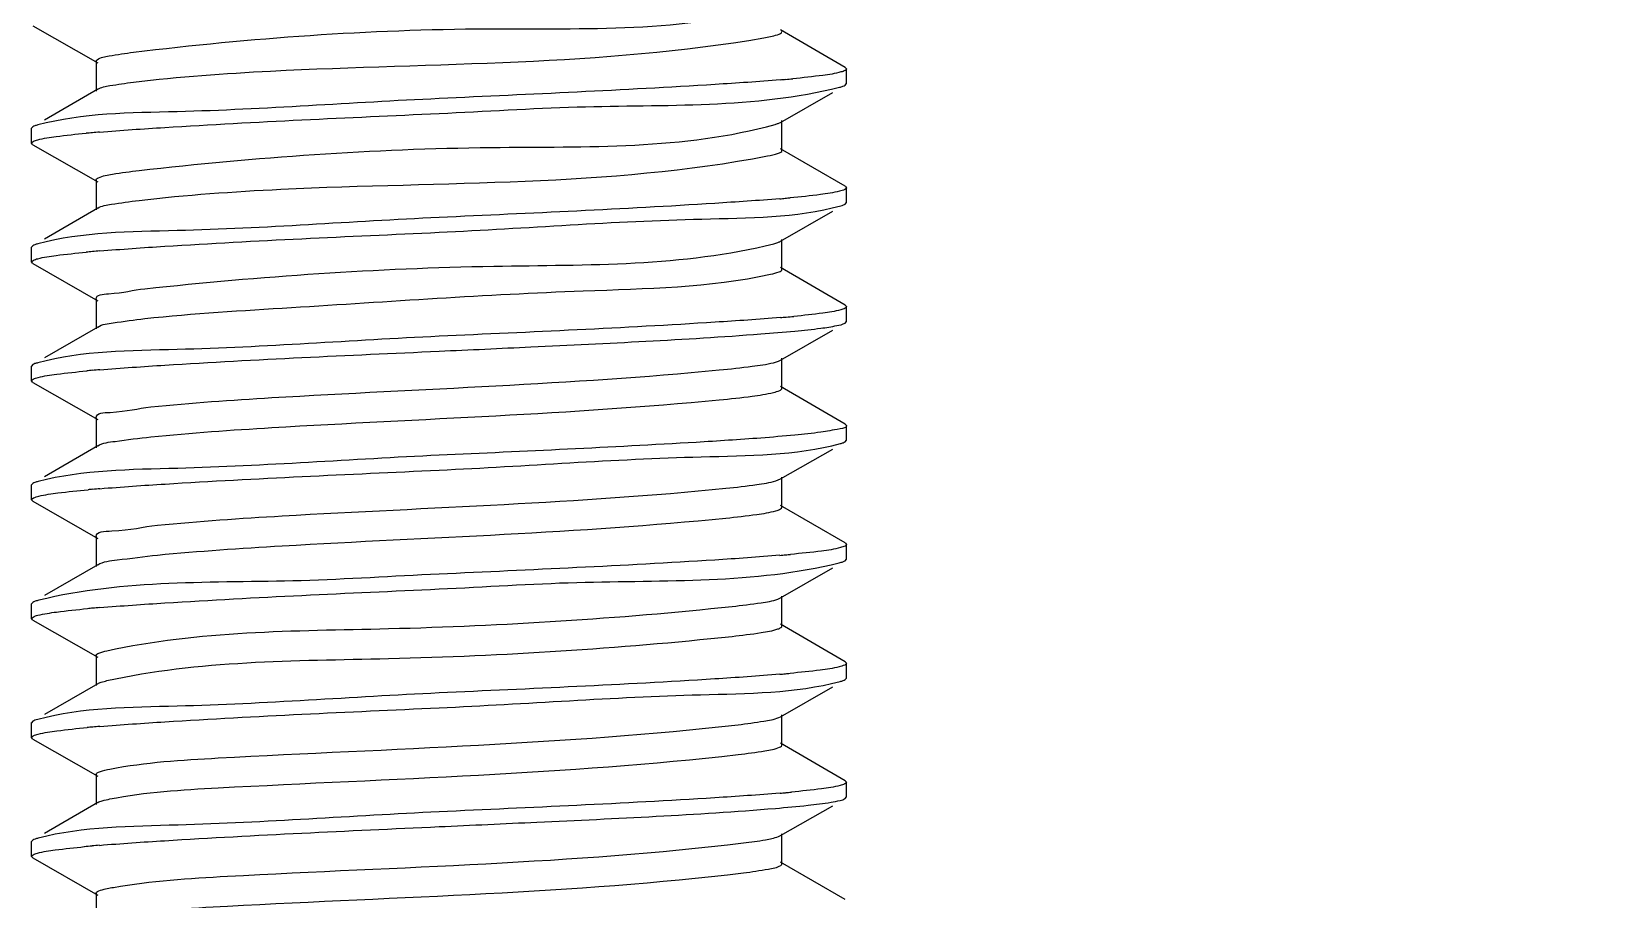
# Model space of a CAD drawing. Extents: x 1247970 to 1725648, y 860327 to 1277876.
# Drawn here: x 1335019.8 to 1335138.9, y 1200357.4 to 1200422.9 of the extents above; entities that cross this region are included whole.
import ezdxf

# ---------------------------------------------------------------- set-up
doc = ezdxf.new("R2010")
doc.units = 0
doc.header["$LTSCALE"] = 1000
doc.header["$MEASUREMENT"] = 0
doc.layers.get('0').update_dxf_attribs({"color": 254})
doc.layers.add('PUB_DIM', color=254, linetype='Continuous')
doc.layers.add('TK', color=4, linetype='Continuous')
doc.styles.get("Standard").update_dxf_attribs({"font": 'gbenor.shx', "bigfont": 'gbcbig.shx'})
doc.dimstyles.get("Standard").update_dxf_attribs({"dimtxt": 0.18, "dimasz": 0.18, "dimexe": 0.18, "dimexo": 0.0625, "dimgap": 0.09, "dimtad": 0, "dimtih": 1, "dimtoh": 1, "dimdec": 4, "dimzin": 0, "dimdsep": 46, "dimtxsty": 'Standard', "dimcen": 0.09, "dimadec": 0, "dimazin": 0, "dimtfac": 1, "dimtdec": 4, "dimtofl": 0, "dimtmove": 0, "dimatfit": 3, "dimfxl": 0, "dimtolj": 1, "dimtzin": 0, "dimarcsym": 0})

# ---------------------------------------------------------------- blocks, each defined once
blk = doc.blocks.new('A$C63786A89')
at = {"linetype": 'Continuous'}
for p, q in [((2002.92, 7779.62), (2007.81, 7776.81)), ((2064.25, 7776.48), (2059.36, 7779.31)), ((2007.69, 7776.95), (2007.69, 7774.69)), ((2064.25, 7776.48), (2064.35, 7776.37)), ((2064.35, 7775.25), (2064.35, 7776.37)), ((2007.81, 7774.83), (2003.79, 7772.5)), ((2064.24, 7775.13), (2064.35, 7775.25)), ((2059.35, 7772.32), (2063.3, 7774.59)), ((2059.47, 7770.21), (2059.47, 7772.46)), ((2002.92, 7771.99), (2002.82, 7771.88)), ((2002.82, 7770.76), (2002.82, 7771.88)), ((2002.92, 7770.64), (2002.82, 7770.76)), ((2002.92, 7770.64), (2007.81, 7767.84)), ((2064.25, 7767.51), (2059.36, 7770.34)), ((2007.69, 7767.97), (2007.69, 7765.72)), ((2064.25, 7767.51), (2064.35, 7767.39)), ((2064.35, 7766.27), (2064.35, 7767.39)), ((2007.81, 7765.85), (2003.79, 7763.52)), ((2059.35, 7763.35), (2063.3, 7765.62)), ((2064.24, 7766.16), (2064.35, 7766.27)), ((2002.92, 7763.02), (2002.82, 7762.91)), ((2002.82, 7761.79), (2002.82, 7762.91)), ((2059.47, 7761.23), (2059.47, 7763.49)), ((2002.92, 7761.67), (2002.82, 7761.79)), ((2002.92, 7761.67), (2007.81, 7758.86)), ((2064.25, 7758.53), (2059.36, 7761.37)), ((2007.69, 7759), (2007.69, 7756.75)), ((2064.25, 7758.53), (2064.35, 7758.42)), ((2064.35, 7757.3), (2064.35, 7758.42)), ((2007.81, 7756.88), (2003.79, 7754.55)), ((2064.24, 7757.18), (2064.35, 7757.3)), ((2059.35, 7754.38), (2063.3, 7756.64)), ((2059.47, 7752.26), (2059.47, 7754.52)), ((2002.92, 7754.05), (2002.82, 7753.93)), ((2002.82, 7752.81), (2002.82, 7753.93)), ((2002.92, 7752.7), (2002.82, 7752.81)), ((2002.92, 7752.7), (2007.81, 7749.89)), ((2064.25, 7749.56), (2059.36, 7752.4)), ((2007.69, 7750.03), (2007.69, 7747.77)), ((2064.25, 7749.56), (2064.35, 7749.45)), ((2064.35, 7748.33), (2064.35, 7749.45)), ((2007.81, 7747.91), (2003.79, 7745.58)), ((2059.35, 7745.41), (2063.3, 7747.67)), ((2064.24, 7748.21), (2064.35, 7748.33)), ((2002.92, 7745.08), (2002.82, 7744.96)), ((2002.82, 7743.84), (2002.82, 7744.96)), ((2059.01, 7745.27), (2059.35, 7745.41)), ((2059.47, 7743.29), (2059.47, 7745.54)), ((2002.92, 7743.73), (2002.82, 7743.84)), ((2002.92, 7743.73), (2007.81, 7740.92)), ((2064.25, 7740.59), (2059.36, 7743.42)), ((2007.69, 7741.06), (2007.69, 7738.8)), ((2064.25, 7740.59), (2064.35, 7740.47)), ((2064.35, 7739.35), (2064.35, 7740.47)), ((2064.24, 7739.24), (2064.35, 7739.35)), ((2007.81, 7738.94), (2003.79, 7736.61)), ((2059.35, 7736.43), (2063.3, 7738.7)), ((2002.92, 7736.1), (2002.82, 7735.99)), ((2002.82, 7734.87), (2002.82, 7735.99)), ((2059.16, 7736.35), (2059.35, 7736.43)), ((2059.47, 7734.31), (2059.47, 7736.57)), ((2002.92, 7734.75), (2002.82, 7734.87)), ((2002.92, 7734.75), (2007.81, 7731.95)), ((2064.25, 7731.62), (2059.36, 7734.45)), ((2007.69, 7732.08), (2007.69, 7729.83)), ((2064.25, 7731.62), (2064.35, 7731.5)), ((2064.35, 7730.38), (2064.35, 7731.5)), ((2007.81, 7729.96), (2003.79, 7727.63)), ((2059.35, 7727.46), (2063.3, 7729.73)), ((2064.24, 7730.27), (2064.35, 7730.38)), ((2002.92, 7727.13), (2002.82, 7727.01)), ((2059.22, 7727.4), (2059.35, 7727.46)), ((2059.47, 7725.34), (2059.47, 7727.6)), ((2002.82, 7725.9), (2002.82, 7727.02)), ((2002.92, 7725.78), (2002.82, 7725.9)), ((2002.92, 7725.78), (2007.81, 7722.97)), ((2064.25, 7722.64), (2059.36, 7725.48)), ((2007.69, 7723.11), (2007.69, 7720.85)), ((2064.25, 7722.64), (2064.35, 7722.53)), ((2064.35, 7721.41), (2064.35, 7722.53)), ((2064.24, 7721.29), (2064.35, 7721.41)), ((2007.81, 7720.99), (2003.79, 7718.66)), ((2059.35, 7718.49), (2063.3, 7720.75)), ((2002.92, 7718.16), (2002.82, 7718.04)), ((2002.82, 7716.92), (2002.82, 7718.04)), ((2059.2, 7718.42), (2059.35, 7718.49)), ((2059.47, 7716.37), (2059.47, 7718.62)), ((2002.92, 7716.81), (2002.82, 7716.92)), ((2002.92, 7716.81), (2007.81, 7714)), ((2064.25, 7713.67), (2059.36, 7716.5)), ((2007.69, 7714.14), (2007.69, 7711.88))]:
    blk.add_line(p, q, dxfattribs=at)
for centre, radius, start, end in [((2049.04, 7896.96), 121.85, 274.8482, 275.0491), ((2050.67, 7878.52), 103.35, 275.0471, 275.3331), ((2016.59, 7667.53), 104.42, 95.041, 95.3072), ((2018.37, 7647.31), 124.72, 94.7898, 95.041), ((2048.92, 7889.33), 123.21, 274.8343, 275.0286), ((2050.29, 7873.86), 107.67, 275.0287, 275.2248), ((2016.61, 7658.23), 104.75, 95.0397, 95.2986), ((2018.38, 7638.26), 124.8, 94.7892, 95.0395), ((2049.07, 7878.7), 121.54, 274.8511, 275.0564), ((2050.83, 7858.91), 101.68, 275.0532, 275.3795), ((2016.7, 7648.29), 105.73, 95.0356, 95.2738), ((2018.4, 7629), 125.09, 94.7864, 95.0349), ((2016.9, 7637.13), 107.92, 95.0262, 95.2199), ((2018.46, 7619.37), 125.74, 94.7803, 95.0247), ((2048.95, 7862.1), 122.89, 274.8373, 275.0323), ((2050.35, 7846.19), 106.92, 275.0321, 275.2419), ((2016.81, 7629.19), 106.88, 95.0308, 95.2446), ((2018.43, 7610.77), 125.37, 94.7837, 95.0297), ((2048.92, 7853.51), 123.28, 274.8335, 275.0272), ((2050.26, 7838.25), 107.95, 275.0275, 275.2178), ((2016.78, 7620.54), 106.56, 95.032, 95.2529), ((2018.42, 7601.85), 125.32, 94.7841, 95.031), ((2048.98, 7843.83), 122.57, 274.8408, 275.038), ((2050.47, 7827), 105.67, 275.0373, 275.2737), ((2016.34, 7616.38), 101.72, 95.0515, 95.3799), ((2018.32, 7594.08), 124.12, 94.7945, 95.0532)]:
    blk.add_arc(centre, radius, start, end, dxfattribs=at)
for points, knots in [([(2010.51, 7777.62), (2019.39, 7778.7), (2035.47, 7779.87), (2052.06, 7779.08), (2059.03, 7781.17)], [0, 0, 0, 0, 0.551207, 1, 1, 1, 1]), ([(2010.51, 7775.36), (2013.95, 7775.78), (2029.82, 7776.9), (2045.84, 7776.6), (2058.11, 7778.71)], [0, 0, 0, 0, 0.21766, 1, 1, 1, 1]), ([(2058.11, 7778.71), (2058.45, 7778.77), (2058.83, 7778.86), (2059.47, 7779.04), (2059.47, 7779.18)], [0, 0, 0, 0, 0.715617, 1, 1, 1, 1]), ([(2007.77, 7777.06), (2008.03, 7777.24), (2009, 7777.39), (2009.9, 7777.55), (2010.51, 7777.62)], [0, 0, 0, 0, 0.33549, 1, 1, 1, 1]), ([(2007.69, 7776.95), (2007.69, 7776.97), (2007.71, 7777.02), (2007.75, 7777.05), (2007.77, 7777.06)], [0, 0, 0, 0, 0.417249, 1, 1, 1, 1]), ([(2063.92, 7776.13), (2063.48, 7776), (2062.26, 7775.83), (2061.04, 7775.69), (2060.28, 7775.62)], [0, 0, 0, 0, 0.378534, 1, 1, 1, 1]), ([(2064.34, 7776.37), (2064.34, 7776.31), (2064.18, 7776.2), (2064.03, 7776.16), (2063.92, 7776.13)], [0, 0, 0, 0, 0.318728, 1, 1, 1, 1]), ([(2007.81, 7774.83), (2008.08, 7774.99), (2009.02, 7775.15), (2009.91, 7775.29), (2010.51, 7775.36)], [0, 0, 0, 0, 0.345347, 1, 1, 1, 1]), ([(2059.34, 7775.54), (2057.7, 7775.4), (2049.12, 7774.82), (2040.53, 7774.45), (2033.58, 7774.12)], [0, 0, 0, 0, 0.19115, 1, 1, 1, 1]), ([(2033.58, 7773), (2037.06, 7773.16), (2047.1, 7773.84), (2057.39, 7773.38), (2063.81, 7774.98)], [0, 0, 0, 0, 0.34469, 1, 1, 1, 1]), ([(2063.81, 7774.98), (2063.9, 7775), (2064.04, 7775.04), (2064.19, 7775.1), (2064.24, 7775.13)], [0, 0, 0, 0, 0.587818, 1, 1, 1, 1]), ([(2033.58, 7774.12), (2026.99, 7773.82), (2016.96, 7773.03), (2006.69, 7773.04), (2003.29, 7772.13)], [0, 0, 0, 0, 0.651767, 1, 1, 1, 1]), ([(2007.95, 7771.6), (2009.59, 7771.73), (2018.13, 7772.31), (2026.68, 7772.68), (2033.58, 7773)], [0, 0, 0, 0, 0.192157, 1, 1, 1, 1]), ([(2058.95, 7772.17), (2059.03, 7772.2), (2059.17, 7772.24), (2059.3, 7772.29), (2059.35, 7772.32)], [0, 0, 0, 0, 0.576223, 1, 1, 1, 1]), ([(2003.29, 7772.13), (2003.21, 7772.11), (2003.09, 7772.07), (2002.96, 7772.02), (2002.92, 7771.99)], [0, 0, 0, 0, 0.581764, 1, 1, 1, 1]), ([(2003.28, 7771.01), (2003.74, 7771.13), (2004.96, 7771.31), (2006.17, 7771.44), (2006.93, 7771.51)], [0, 0, 0, 0, 0.382544, 1, 1, 1, 1]), ([(2010.93, 7768.7), (2019.75, 7769.7), (2035.69, 7770.84), (2052.04, 7770.26), (2058.95, 7772.17)], [0, 0, 0, 0, 0.553275, 1, 1, 1, 1]), ([(2002.82, 7770.76), (2002.82, 7770.82), (2003.01, 7770.94), (2003.17, 7770.98), (2003.28, 7771.01)], [0, 0, 0, 0, 0.314955, 1, 1, 1, 1]), ([(2058.37, 7769.79), (2058.65, 7769.84), (2058.97, 7769.91), (2059.47, 7770.09), (2059.47, 7770.21)], [0, 0, 0, 0, 0.709722, 1, 1, 1, 1]), ([(2010.93, 7766.44), (2014.49, 7766.85), (2030.3, 7767.99), (2046.32, 7767.48), (2058.37, 7769.79)], [0, 0, 0, 0, 0.225907, 1, 1, 1, 1]), ([(2007.69, 7767.97), (2007.69, 7768.01), (2007.74, 7768.08), (2007.81, 7768.12), (2007.86, 7768.14)], [0, 0, 0, 0, 0.377815, 1, 1, 1, 1]), ([(2007.86, 7768.14), (2008.19, 7768.3), (2009.24, 7768.47), (2010.26, 7768.62), (2010.93, 7768.7)], [0, 0, 0, 0, 0.35311, 1, 1, 1, 1]), ([(2007.81, 7765.85), (2008.12, 7766.04), (2009.2, 7766.2), (2010.23, 7766.36), (2010.93, 7766.44)], [0, 0, 0, 0, 0.340595, 1, 1, 1, 1]), ([(2059.31, 7766.56), (2057.67, 7766.43), (2049.1, 7765.84), (2040.52, 7765.47), (2033.58, 7765.15)], [0, 0, 0, 0, 0.191403, 1, 1, 1, 1]), ([(2063.81, 7767.13), (2063.34, 7767.01), (2062.1, 7766.83), (2060.85, 7766.7), (2060.09, 7766.63)], [0, 0, 0, 0, 0.387375, 1, 1, 1, 1]), ([(2064.34, 7767.39), (2064.34, 7767.33), (2064.12, 7767.2), (2063.94, 7767.16), (2063.81, 7767.13)], [0, 0, 0, 0, 0.309648, 1, 1, 1, 1]), ([(2033.58, 7764.03), (2040.19, 7764.34), (2050.23, 7765.15), (2060.51, 7765.1), (2063.9, 7766.03)], [0, 0, 0, 0, 0.653295, 1, 1, 1, 1]), ([(2063.9, 7766.03), (2063.97, 7766.05), (2064.09, 7766.08), (2064.2, 7766.13), (2064.24, 7766.16)], [0, 0, 0, 0, 0.577655, 1, 1, 1, 1]), ([(2033.58, 7765.15), (2026.99, 7764.84), (2016.96, 7764.05), (2006.69, 7764.07), (2003.28, 7763.16)], [0, 0, 0, 0, 0.651976, 1, 1, 1, 1]), ([(2007.96, 7762.62), (2009.59, 7762.76), (2018.13, 7763.34), (2026.68, 7763.71), (2033.58, 7764.03)], [0, 0, 0, 0, 0.192175, 1, 1, 1, 1]), ([(2003.28, 7763.16), (2003.21, 7763.14), (2003.09, 7763.1), (2002.96, 7763.05), (2002.92, 7763.02)], [0, 0, 0, 0, 0.581321, 1, 1, 1, 1]), ([(2011.37, 7759.77), (2020.12, 7760.71), (2035.89, 7761.8), (2052, 7761.44), (2058.85, 7763.17)], [0, 0, 0, 0, 0.554404, 1, 1, 1, 1]), ([(2058.85, 7763.17), (2058.95, 7763.2), (2059.12, 7763.25), (2059.29, 7763.31), (2059.35, 7763.35)], [0, 0, 0, 0, 0.586049, 1, 1, 1, 1]), ([(2002.82, 7761.79), (2002.82, 7761.84), (2003.01, 7761.96), (2003.17, 7762.01), (2003.29, 7762.04)], [0, 0, 0, 0, 0.314598, 1, 1, 1, 1]), ([(2003.29, 7762.04), (2003.74, 7762.16), (2004.96, 7762.33), (2006.19, 7762.46), (2006.94, 7762.53)], [0, 0, 0, 0, 0.382743, 1, 1, 1, 1]), ([(2011.37, 7757.52), (2015.05, 7757.91), (2026.09, 7758.55), (2041.8, 7759.67), (2053.98, 7759.86), (2058.61, 7760.86)], [0, 0, 0, 0, 0.234194, 0.69998, 1, 1, 1, 1]), ([(2058.61, 7760.86), (2058.83, 7760.91), (2059.09, 7760.97), (2059.47, 7761.14), (2059.47, 7761.23)], [0, 0, 0, 0, 0.701918, 1, 1, 1, 1]), ([(2007.69, 7759), (2007.69, 7759.34), (2009.58, 7759.4), (2010.45, 7759.67), (2011.37, 7759.77)], [0, 0, 0, 0, 0.267806, 1, 1, 1, 1]), ([(2063.9, 7758.18), (2063.46, 7758.06), (2062.28, 7757.88), (2061.09, 7757.75), (2060.36, 7757.68)], [0, 0, 0, 0, 0.381499, 1, 1, 1, 1]), ([(2064.34, 7758.42), (2064.34, 7758.37), (2064.17, 7758.25), (2064.02, 7758.21), (2063.9, 7758.18)], [0, 0, 0, 0, 0.317295, 1, 1, 1, 1]), ([(2007.81, 7756.88), (2008.16, 7757.09), (2009.4, 7757.25), (2010.57, 7757.43), (2011.37, 7757.52)], [0, 0, 0, 0, 0.336396, 1, 1, 1, 1]), ([(2059.35, 7757.59), (2057.71, 7757.46), (2049.13, 7756.87), (2040.53, 7756.5), (2033.58, 7756.18)], [0, 0, 0, 0, 0.19104, 1, 1, 1, 1]), ([(2062.4, 7756.79), (2062.8, 7756.84), (2063.42, 7756.95), (2064.05, 7757.07), (2064.24, 7757.18)], [0, 0, 0, 0, 0.647531, 1, 1, 1, 1]), ([(2033.58, 7756.18), (2026.99, 7755.87), (2016.96, 7755.08), (2006.69, 7755.09), (2003.29, 7754.18)], [0, 0, 0, 0, 0.651768, 1, 1, 1, 1]), ([(2033.58, 7755.06), (2035.89, 7755.16), (2043.99, 7755.55), (2052.1, 7755.92), (2057.87, 7756.36)], [0, 0, 0, 0, 0.285466, 1, 1, 1, 1]), ([(2057.87, 7756.36), (2058.73, 7756.42), (2060.24, 7756.55), (2061.75, 7756.7), (2062.4, 7756.79)], [0, 0, 0, 0, 0.567165, 1, 1, 1, 1]), ([(2007.96, 7753.65), (2009.6, 7753.79), (2018.14, 7754.37), (2026.68, 7754.74), (2033.58, 7755.06)], [0, 0, 0, 0, 0.192226, 1, 1, 1, 1]), ([(2003.29, 7754.18), (2003.21, 7754.16), (2003.09, 7754.13), (2002.96, 7754.08), (2002.92, 7754.05)], [0, 0, 0, 0, 0.581764, 1, 1, 1, 1]), ([(2003.31, 7753.07), (2003.77, 7753.19), (2005, 7753.36), (2006.23, 7753.5), (2006.98, 7753.57)], [0, 0, 0, 0, 0.383886, 1, 1, 1, 1]), ([(2011.83, 7750.85), (2014.87, 7751.16), (2029.17, 7752.13), (2043.51, 7752.56), (2054.73, 7753.64)], [0, 0, 0, 0, 0.213085, 1, 1, 1, 1]), ([(2054.73, 7753.64), (2055.56, 7753.72), (2056.93, 7753.87), (2058.3, 7754.06), (2058.83, 7754.19)], [0, 0, 0, 0, 0.607225, 1, 1, 1, 1]), ([(2058.83, 7754.19), (2058.93, 7754.22), (2059.11, 7754.27), (2059.29, 7754.34), (2059.35, 7754.38)], [0, 0, 0, 0, 0.588537, 1, 1, 1, 1]), ([(2002.82, 7752.81), (2002.82, 7752.87), (2003.02, 7753), (2003.18, 7753.04), (2003.31, 7753.07)], [0, 0, 0, 0, 0.313083, 1, 1, 1, 1]), ([(2058.83, 7751.94), (2058.99, 7751.98), (2059.2, 7752.03), (2059.47, 7752.18), (2059.47, 7752.26)], [0, 0, 0, 0, 0.691457, 1, 1, 1, 1]), ([(2011.83, 7748.59), (2014.87, 7748.9), (2029.17, 7749.87), (2043.51, 7750.31), (2054.73, 7751.38)], [0, 0, 0, 0, 0.213085, 1, 1, 1, 1]), ([(2054.73, 7751.38), (2055.56, 7751.46), (2056.93, 7751.61), (2058.3, 7751.81), (2058.83, 7751.94)], [0, 0, 0, 0, 0.607225, 1, 1, 1, 1]), ([(2007.69, 7750.03), (2007.69, 7750.41), (2009.83, 7750.43), (2010.8, 7750.74), (2011.83, 7750.85)], [0, 0, 0, 0, 0.266941, 1, 1, 1, 1]), ([(2007.81, 7747.91), (2008.2, 7748.14), (2009.6, 7748.3), (2010.93, 7748.5), (2011.83, 7748.59)], [0, 0, 0, 0, 0.332711, 1, 1, 1, 1]), ([(2057.87, 7748.5), (2056.25, 7748.38), (2048.15, 7747.86), (2040.05, 7747.5), (2033.58, 7747.2)], [0, 0, 0, 0, 0.20126, 1, 1, 1, 1]), ([(2062.4, 7748.94), (2061.75, 7748.85), (2060.24, 7748.69), (2058.73, 7748.57), (2057.87, 7748.5)], [0, 0, 0, 0, 0.432835, 1, 1, 1, 1]), ([(2064.35, 7749.45), (2064.35, 7749.26), (2063.38, 7749.13), (2062.88, 7749), (2062.4, 7748.94)], [0, 0, 0, 0, 0.272527, 1, 1, 1, 1]), ([(2033.58, 7746.08), (2040.18, 7746.39), (2050.21, 7747.19), (2060.48, 7747.17), (2063.88, 7748.08)], [0, 0, 0, 0, 0.652175, 1, 1, 1, 1]), ([(2063.88, 7748.08), (2063.95, 7748.1), (2064.08, 7748.14), (2064.2, 7748.19), (2064.24, 7748.21)], [0, 0, 0, 0, 0.579945, 1, 1, 1, 1]), ([(2033.58, 7747.2), (2027, 7746.9), (2016.97, 7746.12), (2006.72, 7746.11), (2003.31, 7745.22)], [0, 0, 0, 0, 0.650936, 1, 1, 1, 1]), ([(2003.31, 7745.22), (2003.23, 7745.2), (2003.1, 7745.16), (2002.97, 7745.1), (2002.92, 7745.08)], [0, 0, 0, 0, 0.583604, 1, 1, 1, 1]), ([(2007.98, 7744.68), (2009.62, 7744.82), (2018.15, 7745.39), (2026.69, 7745.76), (2033.58, 7746.08)], [0, 0, 0, 0, 0.192342, 1, 1, 1, 1]), ([(2055.23, 7744.71), (2056.01, 7744.79), (2057.27, 7744.94), (2058.54, 7745.13), (2059.01, 7745.27)], [0, 0, 0, 0, 0.617544, 1, 1, 1, 1]), ([(2002.82, 7743.84), (2002.82, 7743.91), (2003.05, 7744.03), (2003.23, 7744.08), (2003.37, 7744.11)], [0, 0, 0, 0, 0.308611, 1, 1, 1, 1]), ([(2003.37, 7744.11), (2003.84, 7744.23), (2005.08, 7744.4), (2006.32, 7744.53), (2007.08, 7744.6)], [0, 0, 0, 0, 0.388313, 1, 1, 1, 1]), ([(2012.33, 7741.92), (2015.46, 7742.23), (2029.76, 7743.19), (2044.1, 7743.59), (2055.23, 7744.71)], [0, 0, 0, 0, 0.219702, 1, 1, 1, 1]), ([(2055.23, 7742.46), (2056.01, 7742.54), (2057.27, 7742.68), (2058.54, 7742.88), (2059.01, 7743.01)], [0, 0, 0, 0, 0.617544, 1, 1, 1, 1]), ([(2059.01, 7743.01), (2059.13, 7743.05), (2059.29, 7743.09), (2059.47, 7743.23), (2059.47, 7743.29)], [0, 0, 0, 0, 0.676949, 1, 1, 1, 1]), ([(2007.69, 7741.06), (2007.69, 7741.48), (2010.09, 7741.45), (2011.17, 7741.81), (2012.33, 7741.92)], [0, 0, 0, 0, 0.266368, 1, 1, 1, 1]), ([(2012.33, 7739.67), (2015.46, 7739.97), (2029.76, 7740.93), (2044.1, 7741.34), (2055.23, 7742.46)], [0, 0, 0, 0, 0.219702, 1, 1, 1, 1]), ([(2063.88, 7740.23), (2063.42, 7740.1), (2062.16, 7739.92), (2060.9, 7739.79), (2060.12, 7739.72)], [0, 0, 0, 0, 0.38093, 1, 1, 1, 1]), ([(2064.34, 7740.47), (2064.34, 7740.42), (2064.16, 7740.3), (2064, 7740.26), (2063.88, 7740.23)], [0, 0, 0, 0, 0.314686, 1, 1, 1, 1]), ([(2007.81, 7738.94), (2008.24, 7739.19), (2009.82, 7739.35), (2011.31, 7739.57), (2012.33, 7739.67)], [0, 0, 0, 0, 0.329496, 1, 1, 1, 1]), ([(2059.31, 7739.65), (2057.68, 7739.51), (2049.1, 7738.93), (2040.52, 7738.55), (2033.58, 7738.23)], [0, 0, 0, 0, 0.191366, 1, 1, 1, 1]), ([(2033.58, 7737.11), (2037.05, 7737.27), (2047.09, 7737.95), (2057.37, 7737.5), (2063.79, 7739.08)], [0, 0, 0, 0, 0.344282, 1, 1, 1, 1]), ([(2063.79, 7739.08), (2063.89, 7739.11), (2064.04, 7739.15), (2064.19, 7739.21), (2064.24, 7739.24)], [0, 0, 0, 0, 0.589118, 1, 1, 1, 1]), ([(2033.58, 7738.23), (2030.11, 7738.07), (2020.07, 7737.39), (2009.79, 7737.84), (2003.37, 7736.26)], [0, 0, 0, 0, 0.344326, 1, 1, 1, 1]), ([(2007.97, 7735.71), (2009.61, 7735.84), (2018.14, 7736.42), (2026.68, 7736.79), (2033.58, 7737.11)], [0, 0, 0, 0, 0.19229, 1, 1, 1, 1]), ([(2003.37, 7736.26), (2003.28, 7736.24), (2003.12, 7736.19), (2002.97, 7736.14), (2002.92, 7736.1)], [0, 0, 0, 0, 0.589816, 1, 1, 1, 1]), ([(2003.28, 7735.12), (2003.75, 7735.24), (2005, 7735.42), (2006.26, 7735.55), (2007.04, 7735.63)], [0, 0, 0, 0, 0.381417, 1, 1, 1, 1]), ([(2008.5, 7732.44), (2015.44, 7733.98), (2031.39, 7733.89), (2047.09, 7734.88), (2055.7, 7735.79)], [0, 0, 0, 0, 0.450883, 1, 1, 1, 1]), ([(2055.7, 7735.79), (2056.43, 7735.87), (2057.59, 7736.01), (2058.75, 7736.2), (2059.16, 7736.35)], [0, 0, 0, 0, 0.629489, 1, 1, 1, 1]), ([(2002.82, 7734.87), (2002.82, 7734.92), (2003.01, 7735.05), (2003.17, 7735.09), (2003.28, 7735.12)], [0, 0, 0, 0, 0.314419, 1, 1, 1, 1]), ([(2059.16, 7734.09), (2059.24, 7734.12), (2059.36, 7734.16), (2059.47, 7734.27), (2059.47, 7734.31)], [0, 0, 0, 0, 0.656921, 1, 1, 1, 1]), ([(2008.5, 7730.19), (2015.44, 7731.73), (2031.39, 7731.63), (2047.09, 7732.62), (2055.7, 7733.53)], [0, 0, 0, 0, 0.450883, 1, 1, 1, 1]), ([(2055.7, 7733.53), (2056.43, 7733.61), (2057.59, 7733.76), (2058.75, 7733.95), (2059.16, 7734.09)], [0, 0, 0, 0, 0.629489, 1, 1, 1, 1]), ([(2007.69, 7732.08), (2007.69, 7732.17), (2008.05, 7732.34), (2008.3, 7732.4), (2008.5, 7732.44)], [0, 0, 0, 0, 0.300018, 1, 1, 1, 1]), ([(2059.31, 7730.67), (2057.67, 7730.53), (2049.1, 7729.95), (2040.52, 7729.58), (2033.58, 7729.26)], [0, 0, 0, 0, 0.191422, 1, 1, 1, 1]), ([(2063.79, 7731.23), (2063.32, 7731.11), (2062.08, 7730.94), (2060.84, 7730.81), (2060.08, 7730.74)], [0, 0, 0, 0, 0.388397, 1, 1, 1, 1]), ([(2064.34, 7731.5), (2064.34, 7731.44), (2064.11, 7731.31), (2063.93, 7731.27), (2063.79, 7731.23)], [0, 0, 0, 0, 0.308428, 1, 1, 1, 1]), ([(2007.81, 7729.96), (2007.89, 7730.01), (2008.12, 7730.1), (2008.36, 7730.15), (2008.5, 7730.19)], [0, 0, 0, 0, 0.399004, 1, 1, 1, 1]), ([(2033.58, 7728.14), (2040.16, 7728.44), (2050.19, 7729.22), (2060.44, 7729.23), (2063.86, 7730.13)], [0, 0, 0, 0, 0.650988, 1, 1, 1, 1]), ([(2063.86, 7730.13), (2063.94, 7730.15), (2064.07, 7730.19), (2064.19, 7730.24), (2064.24, 7730.27)], [0, 0, 0, 0, 0.582637, 1, 1, 1, 1]), ([(2033.58, 7729.26), (2026.99, 7728.95), (2016.96, 7728.16), (2006.69, 7728.17), (2003.28, 7727.26)], [0, 0, 0, 0, 0.651939, 1, 1, 1, 1]), ([(2003.28, 7727.26), (2003.21, 7727.24), (2003.09, 7727.21), (2002.96, 7727.16), (2002.92, 7727.13)], [0, 0, 0, 0, 0.581337, 1, 1, 1, 1]), ([(2007.97, 7726.73), (2009.61, 7726.87), (2018.14, 7727.45), (2026.68, 7727.82), (2033.58, 7728.14)], [0, 0, 0, 0, 0.192271, 1, 1, 1, 1]), ([(2056.15, 7726.86), (2056.8, 7726.94), (2057.83, 7727.08), (2058.86, 7727.26), (2059.22, 7727.4)], [0, 0, 0, 0, 0.632652, 1, 1, 1, 1]), ([(2002.82, 7725.9), (2002.82, 7725.96), (2003.03, 7726.08), (2003.19, 7726.12), (2003.32, 7726.15)], [0, 0, 0, 0, 0.311875, 1, 1, 1, 1]), ([(2003.32, 7726.15), (2003.78, 7726.27), (2005.02, 7726.45), (2006.26, 7726.58), (2007.02, 7726.65)], [0, 0, 0, 0, 0.384762, 1, 1, 1, 1]), ([(2008.74, 7723.52), (2011.42, 7724.04), (2027.3, 7724.99), (2043.12, 7725.4), (2056.15, 7726.86)], [0, 0, 0, 0, 0.172907, 1, 1, 1, 1]), ([(2056.15, 7724.61), (2056.83, 7724.69), (2057.87, 7724.83), (2058.94, 7725.01), (2059.28, 7725.17)], [0, 0, 0, 0, 0.643617, 1, 1, 1, 1]), ([(2059.28, 7725.17), (2059.33, 7725.19), (2059.41, 7725.23), (2059.47, 7725.31), (2059.47, 7725.34)], [0, 0, 0, 0, 0.629149, 1, 1, 1, 1]), ([(2007.69, 7723.11), (2007.69, 7723.22), (2008.17, 7723.4), (2008.47, 7723.47), (2008.74, 7723.52)], [0, 0, 0, 0, 0.291724, 1, 1, 1, 1]), ([(2008.74, 7721.26), (2011.42, 7721.79), (2027.3, 7722.73), (2043.12, 7723.14), (2056.15, 7724.61)], [0, 0, 0, 0, 0.172907, 1, 1, 1, 1]), ([(2064.34, 7722.53), (2064.34, 7722.47), (2064.14, 7722.35), (2063.98, 7722.31), (2063.86, 7722.27)], [0, 0, 0, 0, 0.313143, 1, 1, 1, 1]), ([(2007.81, 7720.99), (2007.92, 7721.05), (2008.23, 7721.15), (2008.54, 7721.22), (2008.74, 7721.26)], [0, 0, 0, 0, 0.386653, 1, 1, 1, 1]), ([(2059.32, 7721.7), (2057.69, 7721.56), (2049.11, 7720.98), (2040.52, 7720.61), (2033.58, 7720.29)], [0, 0, 0, 0, 0.191289, 1, 1, 1, 1]), ([(2063.86, 7722.27), (2063.4, 7722.15), (2062.17, 7721.98), (2060.94, 7721.85), (2060.18, 7721.78)], [0, 0, 0, 0, 0.38379, 1, 1, 1, 1]), ([(2063.17, 7721.01), (2063.4, 7721.05), (2063.76, 7721.12), (2064.12, 7721.22), (2064.24, 7721.29)], [0, 0, 0, 0, 0.626178, 1, 1, 1, 1]), ([(2033.58, 7720.29), (2027.01, 7719.98), (2016.99, 7719.21), (2006.74, 7719.18), (2003.32, 7718.3)], [0, 0, 0, 0, 0.650261, 1, 1, 1, 1]), ([(2033.58, 7719.17), (2036.04, 7719.28), (2044.51, 7719.68), (2052.98, 7720.06), (2058.97, 7720.55)], [0, 0, 0, 0, 0.290929, 1, 1, 1, 1]), ([(2058.97, 7720.55), (2059.8, 7720.62), (2061.2, 7720.75), (2062.59, 7720.92), (2063.17, 7721.01)], [0, 0, 0, 0, 0.584977, 1, 1, 1, 1]), ([(2007.94, 7717.76), (2009.58, 7717.9), (2018.12, 7718.47), (2026.67, 7718.85), (2033.58, 7719.17)], [0, 0, 0, 0, 0.192012, 1, 1, 1, 1]), ([(2003.32, 7718.3), (2003.24, 7718.28), (2003.1, 7718.24), (2002.97, 7718.19), (2002.92, 7718.16)], [0, 0, 0, 0, 0.585067, 1, 1, 1, 1]), ([(2003.26, 7717.17), (2003.7, 7717.29), (2004.89, 7717.46), (2006.07, 7717.59), (2006.8, 7717.66)], [0, 0, 0, 0, 0.381568, 1, 1, 1, 1]), ([(2009, 7714.59), (2011.84, 7715.09), (2027.74, 7716.09), (2043.64, 7716.39), (2056.56, 7717.94)], [0, 0, 0, 0, 0.181148, 1, 1, 1, 1]), ([(2056.56, 7717.94), (2057.12, 7718.01), (2058, 7718.13), (2058.88, 7718.3), (2059.2, 7718.42)], [0, 0, 0, 0, 0.624005, 1, 1, 1, 1]), ([(2002.82, 7716.92), (2002.82, 7716.98), (2003, 7717.1), (2003.15, 7717.13), (2003.26, 7717.17)], [0, 0, 0, 0, 0.317261, 1, 1, 1, 1]), ([(2059.37, 7716.24), (2059.4, 7716.26), (2059.45, 7716.29), (2059.47, 7716.35), (2059.47, 7716.37)], [0, 0, 0, 0, 0.591982, 1, 1, 1, 1]), ([(2009, 7712.34), (2011.84, 7712.84), (2027.74, 7713.83), (2043.64, 7714.14), (2056.56, 7715.68)], [0, 0, 0, 0, 0.181148, 1, 1, 1, 1]), ([(2056.56, 7715.68), (2057.19, 7715.76), (2058.12, 7715.91), (2059.1, 7716.07), (2059.37, 7716.24)], [0, 0, 0, 0, 0.660405, 1, 1, 1, 1]), ([(2007.69, 7714.14), (2007.69, 7714.27), (2008.3, 7714.45), (2008.67, 7714.54), (2009, 7714.59)], [0, 0, 0, 0, 0.285484, 1, 1, 1, 1])]:
    blk.add_open_spline(points, degree=3, knots=knots, dxfattribs=at)
at = {"layer": 'PUB_DIM'}
blk.add_leader([(2048.54, 7642.21), (2478.99, 7769.14)], dimstyle='Standard', override={"dimgap": 20}, dxfattribs=at)

msp = doc.modelspace()

# ---------------------------------------------------------------- block references
at = {"layer": 'TK'}
msp.add_blockref('A$C63786A89', (1333017.03, 1192643.73, -355), dxfattribs=at)

doc.saveas('drawing.dxf')
